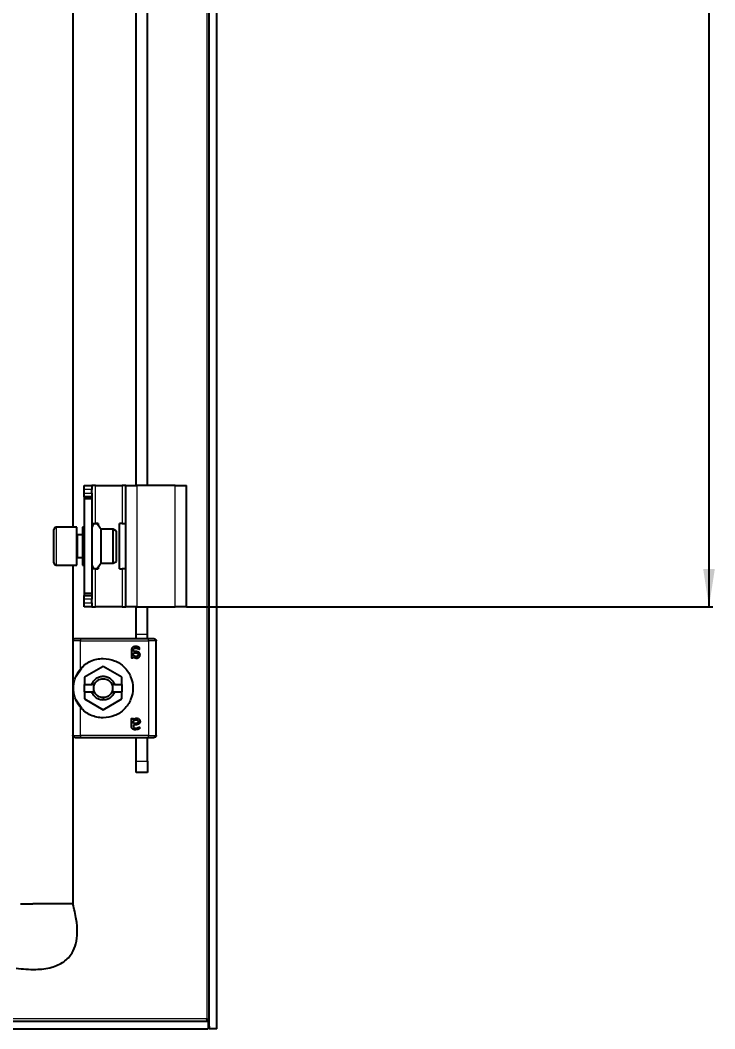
# Model space of a CAD drawing. Header units: millimetres. Extents: x -460 to 1472, y -1011 to 1043.
# Drawn here: x 1288.4 to 1471.9, y -872.5 to -606 of the extents above; entities that cross this region are included whole.
import ezdxf

# ---------------------------------------------------------------- set-up
doc = ezdxf.new("R2010")
doc.units = ezdxf.units.MM
doc.layers.add('FORMAT', color=7, linetype='Continuous')
doc.styles.add('SLDTEXTSTYLE0', font='TXT', dxfattribs={"width": 0.75})
doc.dimstyles.new('SLDDIMSTYLE0', dxfattribs={"dimtxt": 20, "dimasz": 10, "dimexe": 0, "dimexo": 0.0625, "dimgap": 5, "dimtad": 2, "dimdec": 1, "dimrnd": 1e-09, "dimzin": 12, "dimdsep": 46, "dimtxsty": 'SLDTEXTSTYLE0', "dimsah": 1, "dimcen": 0.09, "dimadec": 0, "dimazin": 3, "dimtfac": 1, "dimtofl": 0, "dimtmove": 0, "dimatfit": 3, "dimfxl": 0, "dimfrac": 2, "dimtolj": 1, "dimtzin": 12, "dimarcsym": 0})

# ---------------------------------------------------------------- blocks, each defined once
blk = doc.blocks.new('_D_5')
at = {"layer": 'FORMAT'}
for p, q in [((1332.32, 771.03), (1471.32, 771.03)), ((1470.32, 771.03), (1470.32, -760.97)), ((1332.32, -760.97), (1471.32, -760.97))]:
    blk.add_line(p, q, dxfattribs=at)
for points in [[(1470.32, 771.03), (1468.78, 761.03), (1471.86, 761.03)], [(1470.32, -760.97), (1471.86, -750.97), (1468.78, -750.97)]]:
    blk.add_solid(points, dxfattribs=at)
at = {"layer": 'FORMAT', "insert": (1444.54, -24.53), "char_height": 20, "attachment_point": 1, "rotation": 90, "style": 'SLDTEXTSTYLE0'}
blk.add_mtext('1532', dxfattribs=at)

msp = doc.modelspace()

# ---------------------------------------------------------------- linework, layer by layer
at = {"color": 7, "linetype": 'Continuous', "lineweight": 25}
for p, q in [((1338.31, -872.47), (1338.31, 882.53)), ((1340.31, -872.47), (1340.31, 882.53)), ((1302.31, -320.15), (1302.31, -739.97)), ((1319.01, -728.97), (1319.01, -320.47)), ((1322.01, -728.97), (1322.01, -320.47)), ((1305.31, -728.97), (1307.31, -728.97)), ((1305.31, -729.97), (1305.31, -728.97)), ((1305.31, -730.97), (1305.31, -729.97)), ((1307.31, -728.97), (1307.31, -729.97)), ((1308.31, -728.97), (1307.31, -728.97)), ((1307.31, -730.97), (1307.31, -729.97)), ((1308.31, -728.97), (1315.31, -728.97)), ((1316.31, -728.97), (1315.31, -728.97)), ((1316.31, -728.97), (1319.31, -728.97)), ((1316.31, -760.97), (1316.31, -728.97)), ((1329.31, -728.97), (1319.31, -728.97)), ((1329.31, -728.97), (1332.31, -728.97)), ((1332.31, -760.97), (1332.31, -728.97)), ((1305.31, -731.97), (1305.31, -730.97)), ((1307.31, -731.97), (1305.31, -731.97)), ((1305.31, -731.97), (1305.31, -732.47)), ((1307.31, -732.47), (1305.31, -732.47)), ((1305.31, -732.47), (1305.31, -757.47)), ((1307.31, -730.97), (1307.31, -731.97)), ((1307.31, -731.97), (1307.31, -732.47)), ((1307.31, -732.47), (1307.31, -757.47)), ((1297.31, -747.22), (1297.31, -740.57)), ((1303.31, -739.97), (1297.91, -739.97)), ((1303.31, -747.53), (1303.31, -739.97)), ((1305.31, -739.97), (1304.81, -739.97)), ((1304.81, -739.97), (1304.81, -741.18)), ((1307.31, -738.97), (1308.31, -738.97)), ((1309.01, -738.97), (1308.31, -738.97)), ((1309.01, -738.97), (1309.01, -739.42)), ((1312.95, -740.47), (1309.81, -740.47)), ((1309.81, -749.47), (1309.81, -740.47)), ((1313.81, -740.97), (1312.95, -740.47)), ((1312.95, -749.47), (1312.95, -740.47)), ((1314.61, -750.97), (1314.61, -738.97)), ((1315.31, -738.97), (1314.61, -738.97)), ((1315.31, -738.97), (1316.31, -738.97)), ((1304.81, -741.97), (1303.56, -741.97)), ((1304.81, -741.18), (1304.81, -749.97)), ((1313.81, -748.97), (1313.81, -740.97)), ((1297.31, -749.37), (1297.31, -747.22)), ((1303.31, -749.97), (1303.31, -747.53)), ((1303.56, -747.97), (1304.81, -747.97)), ((1297.91, -749.97), (1303.31, -749.97)), ((1302.31, -749.97), (1302.31, -769.8)), ((1304.81, -749.97), (1305.31, -749.97)), ((1308.31, -750.97), (1307.31, -750.97)), ((1308.31, -750.97), (1309.01, -750.97)), ((1309.01, -750.52), (1309.01, -750.97)), ((1309.81, -749.47), (1312.95, -749.47)), ((1312.95, -749.47), (1313.81, -748.97)), ((1314.61, -750.97), (1315.31, -750.97)), ((1316.31, -750.97), (1315.31, -750.97)), ((1307.31, -757.47), (1305.31, -757.47)), ((1305.31, -757.47), (1305.31, -757.97)), ((1305.31, -758.97), (1305.31, -757.97)), ((1305.31, -757.97), (1307.31, -757.97)), ((1305.31, -759.97), (1305.31, -758.97)), ((1307.31, -757.47), (1307.31, -757.97)), ((1307.31, -757.97), (1307.31, -758.97)), ((1307.31, -759.97), (1307.31, -758.97)), ((1305.31, -760.97), (1305.31, -759.97)), ((1307.31, -760.97), (1305.31, -760.97)), ((1307.31, -759.97), (1307.31, -760.97)), ((1307.31, -760.97), (1308.31, -760.97)), ((1315.31, -760.97), (1308.31, -760.97)), ((1315.31, -760.97), (1316.31, -760.97)), ((1319.31, -760.97), (1316.31, -760.97)), ((1319.01, -768.27), (1319.01, -760.97)), ((1319.31, -760.97), (1329.31, -760.97)), ((1322.01, -768.27), (1322.01, -760.97)), ((1332.31, -760.97), (1329.31, -760.97)), ((1302.31, -769.97), (1302.31, -794.97)), ((1322.31, -769.47), (1304.31, -769.47)), ((1319.01, -769.53), (1319.01, -768.27)), ((1322.01, -769.53), (1322.01, -768.27)), ((1322.91, -769.47), (1322.66, -769.47)), ((1324.31, -794.97), (1324.31, -769.97)), ((1317.76, -772.51), (1317.76, -774.38)), ((1318.29, -772.76), (1318.29, -772.55)), ((1318.21, -774.38), (1318.21, -774.1)), ((1318.67, -772.76), (1318.29, -772.76)), ((1318.29, -773.12), (1318.71, -773.12)), ((1318.29, -773.7), (1318.29, -773.12)), ((1303.14, -779.34), (1304.65, -777.09)), ((1310.31, -776.75), (1305.36, -779.61)), ((1315.26, -779.61), (1310.31, -776.75)), ((1305.36, -779.61), (1305.36, -781.47)), ((1315.26, -781.47), (1315.26, -779.61)), ((1305.36, -783.47), (1305.36, -781.47)), ((1305.36, -781.47), (1307.33, -781.47)), ((1308.02, -781.47), (1307.33, -781.47)), ((1313.3, -781.47), (1312.61, -781.47)), ((1313.3, -781.47), (1315.26, -781.47)), ((1315.26, -781.47), (1315.26, -783.47)), ((1304.65, -787.85), (1303.14, -785.6)), ((1305.36, -783.47), (1305.36, -785.33)), ((1305.36, -783.47), (1307.33, -783.47)), ((1305.36, -785.33), (1310.31, -788.19)), ((1307.33, -783.47), (1308.02, -783.47)), ((1310.31, -788.19), (1315.26, -785.33)), ((1312.61, -783.47), (1313.3, -783.47)), ((1313.3, -783.47), (1315.26, -783.47)), ((1315.26, -785.33), (1315.26, -783.47)), ((1317.76, -792.43), (1317.76, -790.56)), ((1318.21, -790.56), (1318.21, -790.84)), ((1318.29, -791.82), (1318.29, -791.24)), ((1318.71, -791.82), (1318.29, -791.82)), ((1318.67, -792.18), (1318.29, -792.18)), ((1318.29, -792.18), (1318.29, -792.39)), ((1302.31, -795.15), (1302.31, -839.47)), ((1304.31, -795.47), (1322.31, -795.47)), ((1319.01, -801.77), (1319.01, -795.47)), ((1322.01, -801.77), (1322.01, -795.47)), ((1322.66, -795.47), (1322.91, -795.47)), ((1319.01, -804.77), (1319.01, -801.77)), ((1322.01, -801.77), (1322.01, -804.77)), ((1322.01, -804.77), (1319.01, -804.77)), ((1291.75, -839.47), (1291.69, -839.47)), ((1298.88, -839.47), (1291.75, -839.47)), ((1299.03, -839.47), (1298.88, -839.47)), ((1301.34, -839.47), (1299.03, -839.47)), ((1302.31, -839.47), (1301.34, -839.47)), ((748.61, -870.47), (1338.01, -870.47)), ((1337.71, -869.87), (1337.91, -870.47)), ((1338.01, -870.47), (1338.01, -872.47)), ((748.61, -872.47), (1338.01, -872.47)), ((1340.31, -872.47), (1338.31, -872.47))]:
    msp.add_line(p, q, dxfattribs=at)
at = {"color": 8, "linetype": 'Continuous', "lineweight": 18}
for p, q in [((1337.71, 879.93), (1337.71, -869.87)), ((1307.31, -729.97), (1305.31, -729.97)), ((1308.31, -738.97), (1308.31, -728.97)), ((1315.31, -728.97), (1315.31, -738.97)), ((1319.31, -760.97), (1319.31, -728.97)), ((1329.31, -760.97), (1329.31, -728.97)), ((1305.31, -730.97), (1307.31, -730.97)), ((1297.91, -739.97), (1297.91, -747.53)), ((1303.56, -741.97), (1303.56, -747.97)), ((1297.91, -747.53), (1297.91, -749.97)), ((1308.31, -760.97), (1308.31, -750.97)), ((1315.31, -750.97), (1315.31, -760.97)), ((1307.31, -758.97), (1305.31, -758.97)), ((1305.31, -759.97), (1307.31, -759.97)), ((1304.31, -777.41), (1304.31, -769.97)), ((1304.31, -769.97), (1322.31, -769.97)), ((1322.01, -768.27), (1319.01, -768.27)), ((1322.31, -769.97), (1322.31, -794.97)), ((1310.31, -784.97), (1310.31, -785.62)), ((1304.31, -794.97), (1304.31, -787.53)), ((1322.31, -794.97), (1304.31, -794.97)), ((1319.01, -801.77), (1322.01, -801.77)), ((1337.71, -869.87), (1242.29, -869.87))]:
    msp.add_line(p, q, dxfattribs=at)
at = {"color": 7, "linetype": 'Continuous', "lineweight": 25}
for centre, radius, start, end in [((1297.91, -740.57), 0.6, 90, 180), ((1303.56, -741.72), 0.25, 180, 270), ((1303.56, -748.22), 0.25, 90, 180), ((1297.91, -749.37), 0.6, 180, 270)]:
    msp.add_arc(centre, radius, start, end, dxfattribs=at)
for points, knots in [([(1309.81, -740.47), (1309.64, -740.32), (1309.29, -740.01), (1309.1, -739.44), (1308.73, -739.14), (1308.4, -739.01), (1308.04, -739.04), (1307.69, -739.23), (1307.44, -739.59), (1307.36, -739.89), (1307.31, -740.04)], [0, 0, 0, 0, 0.185676, 0.371025, 0.466937, 0.562172, 0.656347, 0.751553, 0.873842, 1, 1, 1, 1]), ([(1307.31, -749.9), (1307.36, -750.05), (1307.44, -750.35), (1307.69, -750.71), (1308.04, -750.9), (1308.4, -750.93), (1308.73, -750.8), (1309.1, -750.5), (1309.29, -749.93), (1309.64, -749.62), (1309.81, -749.47)], [0, 0, 0, 0, 0.1261582, 0.2484472, 0.3436534, 0.4378284, 0.5330628, 0.6289748, 0.8143244, 1, 1, 1, 1]), ([(1318.87, -771.47), (1318.72, -771.48), (1318.5, -771.49), (1318.22, -771.58), (1318.03, -771.7), (1317.89, -771.87), (1317.77, -772.14), (1317.76, -772.37), (1317.76, -772.51)], [0, 0, 0, 0, 0.250089, 0.382495, 0.500259, 0.622163, 0.750133, 1, 1, 1, 1]), ([(1318.29, -772.55), (1318.29, -772.46), (1318.3, -772.32), (1318.35, -772.15), (1318.43, -772.04), (1318.53, -771.96), (1318.66, -771.91), (1318.79, -771.88), (1318.88, -771.88), (1318.92, -771.88)], [0, 0, 0, 0, 0.250023, 0.382539, 0.499802, 0.620838, 0.749652, 0.874777, 1, 1, 1, 1]), ([(1319.93, -771.97), (1319.93, -771.91), (1319.93, -771.83), (1319.87, -771.74), (1319.73, -771.65), (1319.4, -771.52), (1319.08, -771.49), (1318.87, -771.47)], [0, 0, 0, 0, 0.124693, 0.187182, 0.249773, 0.500039, 1, 1, 1, 1]), ([(1318.92, -771.88), (1319.08, -771.9), (1319.33, -771.93), (1319.58, -772.05), (1319.7, -772.12), (1319.77, -772.16), (1319.81, -772.17), (1319.83, -772.18)], [0, 0, 0, 0, 0.4987, 0.749508, 0.874949, 0.946783, 1, 1, 1, 1]), ([(1319.83, -772.18), (1319.84, -772.17), (1319.86, -772.17), (1319.88, -772.16), (1319.89, -772.15), (1319.91, -772.13), (1319.92, -772.09), (1319.93, -772.04), (1319.93, -772), (1319.93, -771.98), (1319.93, -771.97)], [0, 0, 0, 0, 0.128825, 0.180169, 0.243397, 0.36986, 0.499864, 0.749649, 0.843476, 1, 1, 1, 1]), ([(1317.76, -774.38), (1317.76, -774.39), (1317.76, -774.41), (1317.77, -774.43), (1317.8, -774.45), (1317.87, -774.47), (1317.94, -774.47), (1317.98, -774.47)], [0, 0, 0, 0, 0.124881, 0.183376, 0.250934, 0.500336, 1, 1, 1, 1]), ([(1317.98, -774.47), (1318.03, -774.47), (1318.1, -774.47), (1318.17, -774.45), (1318.2, -774.43), (1318.21, -774.41), (1318.21, -774.39), (1318.21, -774.38)], [0, 0, 0, 0, 0.499718, 0.749437, 0.810587, 0.875078, 1, 1, 1, 1]), ([(1318.21, -774.1), (1318.34, -774.21), (1318.52, -774.38), (1318.8, -774.49), (1318.96, -774.52), (1319.05, -774.53), (1319.09, -774.53)], [0, 0, 0, 0, 0.499113, 0.749325, 0.874665, 1, 1, 1, 1]), ([(1319.01, -774.12), (1318.94, -774.11), (1318.79, -774.1), (1318.53, -773.96), (1318.38, -773.81), (1318.29, -773.7)], [0, 0, 0, 0, 0.249939, 0.499864, 1, 1, 1, 1]), ([(1320.05, -773.69), (1320.05, -773.61), (1320.04, -773.45), (1319.94, -773.23), (1319.79, -773.06), (1319.52, -772.89), (1319.13, -772.78), (1318.82, -772.77), (1318.67, -772.76)], [0, 0, 0, 0, 0.1250486, 0.2498861, 0.3708558, 0.4998199, 0.7496086, 1, 1, 1, 1]), ([(1318.71, -773.12), (1318.82, -773.12), (1319, -773.13), (1319.22, -773.19), (1319.37, -773.28), (1319.46, -773.38), (1319.51, -773.51), (1319.52, -773.6), (1319.52, -773.65)], [0, 0, 0, 0, 0.279652, 0.500248, 0.629485, 0.750186, 0.875763, 1, 1, 1, 1]), ([(1319.52, -773.65), (1319.52, -773.71), (1319.51, -773.81), (1319.44, -773.93), (1319.38, -774), (1319.3, -774.06), (1319.2, -774.09), (1319.11, -774.11), (1319.04, -774.12), (1319.01, -774.12)], [0, 0, 0, 0, 0.249168, 0.373635, 0.49939, 0.619394, 0.749656, 0.87477, 1, 1, 1, 1]), ([(1319.09, -774.53), (1319.21, -774.52), (1319.39, -774.51), (1319.62, -774.42), (1319.77, -774.33), (1319.9, -774.2), (1320.02, -773.99), (1320.04, -773.81), (1320.05, -773.69)], [0, 0, 0, 0, 0.25007, 0.379181, 0.500499, 0.62417, 0.750842, 1, 1, 1, 1]), ([(1304.31, -787.53), (1304.03, -787.15), (1303.46, -786.4), (1302.9, -785.15), (1302.55, -783.87), (1302.42, -782.47), (1302.55, -781.07), (1302.9, -779.79), (1303.46, -778.54), (1304.03, -777.78), (1304.31, -777.41)], [0, 0, 0, 0, 0.125762, 0.25037, 0.375307, 0.500139, 0.62481, 0.749763, 0.874888, 1, 1, 1, 1]), ([(1317.76, -790.56), (1317.76, -790.55), (1317.76, -790.53), (1317.77, -790.51), (1317.8, -790.49), (1317.87, -790.47), (1317.94, -790.47), (1317.98, -790.47)], [0, 0, 0, 0, 0.124884, 0.1863766, 0.2509142, 0.5003223, 1, 1, 1, 1]), ([(1317.98, -790.47), (1318.03, -790.47), (1318.09, -790.47), (1318.16, -790.49), (1318.18, -790.5), (1318.2, -790.51), (1318.21, -790.53), (1318.21, -790.55), (1318.21, -790.56)], [0, 0, 0, 0, 0.499162, 0.644242, 0.749698, 0.813605, 0.875217, 1, 1, 1, 1]), ([(1318.21, -790.84), (1318.34, -790.73), (1318.52, -790.56), (1318.84, -790.43), (1319.01, -790.42), (1319.09, -790.41)], [0, 0, 0, 0, 0.499364, 0.749701, 1, 1, 1, 1]), ([(1318.29, -791.24), (1318.38, -791.13), (1318.53, -790.97), (1318.76, -790.86), (1318.9, -790.83), (1318.97, -790.82), (1319.01, -790.82)], [0, 0, 0, 0, 0.499765, 0.749504, 0.874771, 1, 1, 1, 1]), ([(1320.05, -791.26), (1320.05, -791.29), (1320.05, -791.37), (1320.02, -791.53), (1319.94, -791.71), (1319.78, -791.89), (1319.52, -792.05), (1319.13, -792.16), (1318.82, -792.17), (1318.67, -792.18)], [0, 0, 0, 0, 0.0626366, 0.1252782, 0.2500723, 0.3748405, 0.4999941, 0.7496958, 1, 1, 1, 1]), ([(1319.52, -791.29), (1319.52, -791.34), (1319.51, -791.43), (1319.46, -791.56), (1319.37, -791.66), (1319.22, -791.75), (1319, -791.81), (1318.82, -791.82), (1318.71, -791.82)], [0, 0, 0, 0, 0.124446, 0.249795, 0.37, 0.499734, 0.719932, 1, 1, 1, 1]), ([(1319.01, -790.82), (1319.07, -790.83), (1319.17, -790.83), (1319.3, -790.88), (1319.38, -790.94), (1319.44, -791.01), (1319.49, -791.1), (1319.52, -791.2), (1319.52, -791.26), (1319.52, -791.29)], [0, 0, 0, 0, 0.2496231, 0.3771401, 0.499734, 0.6227303, 0.7498125, 0.8748762, 1, 1, 1, 1]), ([(1319.09, -790.41), (1319.21, -790.42), (1319.39, -790.43), (1319.62, -790.52), (1319.77, -790.61), (1319.9, -790.74), (1320.02, -790.95), (1320.04, -791.13), (1320.05, -791.26)], [0, 0, 0, 0, 0.25007, 0.379559, 0.500499, 0.624556, 0.750843, 1, 1, 1, 1]), ([(1318.87, -793.47), (1318.79, -793.47), (1318.65, -793.47), (1318.43, -793.43), (1318.21, -793.36), (1318.03, -793.24), (1317.89, -793.07), (1317.77, -792.8), (1317.76, -792.58), (1317.76, -792.43)], [0, 0, 0, 0, 0.125255, 0.250437, 0.383066, 0.500493, 0.622629, 0.75025, 1, 1, 1, 1]), ([(1318.29, -792.39), (1318.29, -792.44), (1318.29, -792.53), (1318.31, -792.66), (1318.35, -792.79), (1318.43, -792.9), (1318.53, -792.98), (1318.7, -793.05), (1318.83, -793.05), (1318.92, -793.06)], [0, 0, 0, 0, 0.125295, 0.250514, 0.383518, 0.50035, 0.621938, 0.750243, 1, 1, 1, 1]), ([(1319.93, -792.97), (1319.93, -793), (1319.93, -793.05), (1319.92, -793.14), (1319.87, -793.2), (1319.73, -793.29), (1319.4, -793.42), (1319.08, -793.45), (1318.87, -793.47)], [0, 0, 0, 0, 0.062686, 0.125173, 0.187628, 0.250185, 0.500314, 1, 1, 1, 1]), ([(1318.92, -793.06), (1319.09, -793.04), (1319.4, -793.02), (1319.66, -792.81), (1319.81, -792.77), (1319.83, -792.76)], [0, 0, 0, 0, 0.498852, 0.946609, 1, 1, 1, 1]), ([(1319.83, -792.76), (1319.84, -792.77), (1319.86, -792.77), (1319.88, -792.78), (1319.89, -792.79), (1319.91, -792.81), (1319.93, -792.88), (1319.93, -792.93), (1319.93, -792.97)], [0, 0, 0, 0, 0.13107, 0.182437, 0.243796, 0.371388, 0.500442, 1, 1, 1, 1]), ([(1287.31, -856.47), (1289.04, -856.64), (1292.18, -856.94), (1296.51, -856.43), (1299.94, -855), (1302.15, -852.68), (1303.24, -849.92), (1303.56, -846.87), (1303.26, -843.31), (1302.65, -840.82), (1302.31, -839.47)], [0, 0, 0, 0, 0.1767131, 0.3209108, 0.4403077, 0.5483696, 0.6373998, 0.7388783, 0.8585434, 1, 1, 1, 1]), ([(1288.43, -839.47), (1288.46, -839.47), (1288.54, -839.47), (1289, -839.47), (1289.29, -839.47)], [0, 0, 0, 0, 0.356727, 1, 1, 1, 1]), ([(1338.01, -870.47), (1337.96, -870.47), (1337.91, -870.41), (1337.81, -870.18), (1337.76, -870.03), (1337.71, -869.87)], [0, 0, 0, 0, 0.5, 0.5, 1, 1, 1, 1]), ([(1338.01, -870.79), (1338.06, -870.92), (1338.25, -871.48), (1338.29, -872.04), (1338.31, -872.47)], [0, 0, 0, 0, 0.226541, 1, 1, 1, 1])]:
    msp.add_open_spline(points, degree=3, knots=knots, dxfattribs=at)
for points in [[(1302.81, -769.47), (1302.75, -769.48), (1302.62, -769.49), (1302.45, -769.61), (1302.34, -769.77), (1302.32, -769.9), (1302.31, -769.97)], [(1304.31, -769.47), (1304.12, -769.47), (1303.72, -769.47), (1303.23, -769.47), (1302.88, -769.47), (1302.84, -769.47), (1302.81, -769.47)], [(1323.81, -769.47), (1323.79, -769.47), (1323.75, -769.47), (1323.4, -769.47), (1322.9, -769.47), (1322.51, -769.47), (1322.31, -769.47)], [(1323.81, -769.47), (1323.88, -769.48), (1324.01, -769.49), (1324.18, -769.61), (1324.29, -769.77), (1324.31, -769.9), (1324.31, -769.97)], [(1304.31, -777.41), (1304.71, -777), (1305.5, -776.17), (1306.98, -775.3), (1308.61, -774.73), (1309.75, -774.66), (1310.31, -774.62)], [(1310.31, -774.62), (1311.34, -774.74), (1313.4, -774.97), (1316.01, -776.79), (1317.76, -779.38), (1318.37, -782.47), (1317.76, -785.56), (1316.01, -788.15), (1313.4, -789.97), (1311.34, -790.2), (1310.31, -790.32)], [(1307.33, -781.47), (1307.46, -781.17), (1307.72, -780.57), (1308.45, -779.87), (1309.33, -779.42), (1310.31, -779.27), (1311.3, -779.42), (1312.18, -779.87), (1312.91, -780.57), (1313.17, -781.17), (1313.3, -781.47)], [(1308.02, -781.47), (1308.14, -781.26), (1308.37, -780.83), (1308.93, -780.35), (1309.59, -780.03), (1310.07, -779.99), (1310.31, -779.97)], [(1310.31, -779.97), (1310.56, -779.99), (1311.04, -780.03), (1311.7, -780.35), (1312.26, -780.83), (1312.49, -781.26), (1312.61, -781.47)], [(1308.02, -783.47), (1307.96, -783.31), (1307.85, -782.99), (1307.8, -782.47), (1307.85, -781.95), (1307.96, -781.63), (1308.02, -781.47)], [(1312.61, -781.47), (1312.67, -781.63), (1312.78, -781.95), (1312.83, -782.47), (1312.78, -782.99), (1312.67, -783.31), (1312.61, -783.47)], [(1310.31, -785.62), (1309.99, -785.59), (1309.33, -785.53), (1308.45, -785.06), (1307.72, -784.37), (1307.46, -783.77), (1307.33, -783.47)], [(1310.31, -784.97), (1310.07, -784.95), (1309.59, -784.91), (1308.93, -784.59), (1308.37, -784.11), (1308.14, -783.68), (1308.02, -783.47)], [(1313.3, -783.47), (1313.17, -783.77), (1312.91, -784.37), (1312.18, -785.06), (1311.3, -785.53), (1310.64, -785.59), (1310.31, -785.62)], [(1312.61, -783.47), (1312.49, -783.68), (1312.26, -784.11), (1311.7, -784.59), (1311.04, -784.91), (1310.56, -784.95), (1310.31, -784.97)], [(1310.31, -790.32), (1309.75, -790.28), (1308.61, -790.21), (1306.98, -789.64), (1305.5, -788.77), (1304.71, -787.94), (1304.31, -787.53)], [(1302.81, -795.47), (1302.75, -795.46), (1302.62, -795.45), (1302.45, -795.33), (1302.34, -795.17), (1302.32, -795.04), (1302.31, -794.97)], [(1302.81, -795.47), (1302.84, -795.47), (1302.88, -795.47), (1303.23, -795.47), (1303.72, -795.47), (1304.12, -795.47), (1304.31, -795.47)], [(1322.31, -795.47), (1322.51, -795.47), (1322.9, -795.47), (1323.4, -795.47), (1323.75, -795.47), (1323.79, -795.47), (1323.81, -795.47)], [(1324.31, -794.97), (1324.31, -795.04), (1324.29, -795.17), (1324.18, -795.33), (1324.01, -795.45), (1323.88, -795.46), (1323.81, -795.47)], [(1289.29, -839.47), (1289.62, -839.47), (1290.27, -839.47), (1291.21, -839.47), (1291.69, -839.47)]]:
    msp.add_open_spline(points, degree=3, dxfattribs=at)
at = {"color": 8, "linetype": 'Continuous', "lineweight": 18}
for points in [[(1304.31, -769.97), (1304.05, -769.97), (1303.53, -769.97), (1302.87, -769.97), (1302.4, -769.97), (1302.34, -769.97), (1302.31, -769.97)], [(1304.31, -769.47), (1304.31, -769.48), (1304.31, -769.49), (1304.31, -769.61), (1304.31, -769.77), (1304.31, -769.9), (1304.31, -769.97)], [(1322.31, -769.97), (1322.31, -769.9), (1322.31, -769.77), (1322.31, -769.61), (1322.31, -769.49), (1322.31, -769.48), (1322.31, -769.47)], [(1324.31, -769.97), (1324.28, -769.97), (1324.22, -769.97), (1323.76, -769.97), (1323.1, -769.97), (1322.58, -769.97), (1322.31, -769.97)], [(1302.31, -794.97), (1302.34, -794.97), (1302.4, -794.97), (1302.87, -794.97), (1303.53, -794.97), (1304.05, -794.97), (1304.31, -794.97)], [(1304.31, -794.97), (1304.31, -795.04), (1304.31, -795.17), (1304.31, -795.33), (1304.31, -795.45), (1304.31, -795.46), (1304.31, -795.47)], [(1322.31, -795.47), (1322.31, -795.46), (1322.31, -795.45), (1322.31, -795.33), (1322.31, -795.17), (1322.31, -795.04), (1322.31, -794.97)], [(1322.31, -794.97), (1322.58, -794.97), (1323.1, -794.97), (1323.76, -794.97), (1324.22, -794.97), (1324.28, -794.97), (1324.31, -794.97)]]:
    msp.add_open_spline(points, degree=3, dxfattribs=at)

# ---------------------------------------------------------------- dimensions: what is measured, and where the dimension line sits
at = {"layer": 'FORMAT'}
dim = msp.add_linear_dim(base=(1470.32, -760.97), p1=(1332.31, 771.03), p2=(1332.31, -760.97), angle=90, dimstyle='SLDDIMSTYLE0', dxfattribs=at)
dim.commit()
dim.dimension.update_dxf_attribs({"geometry": '_D_5', "text_midpoint": (1470.32, 5.03), "dimtype": 160})

doc.saveas('drawing.dxf')
